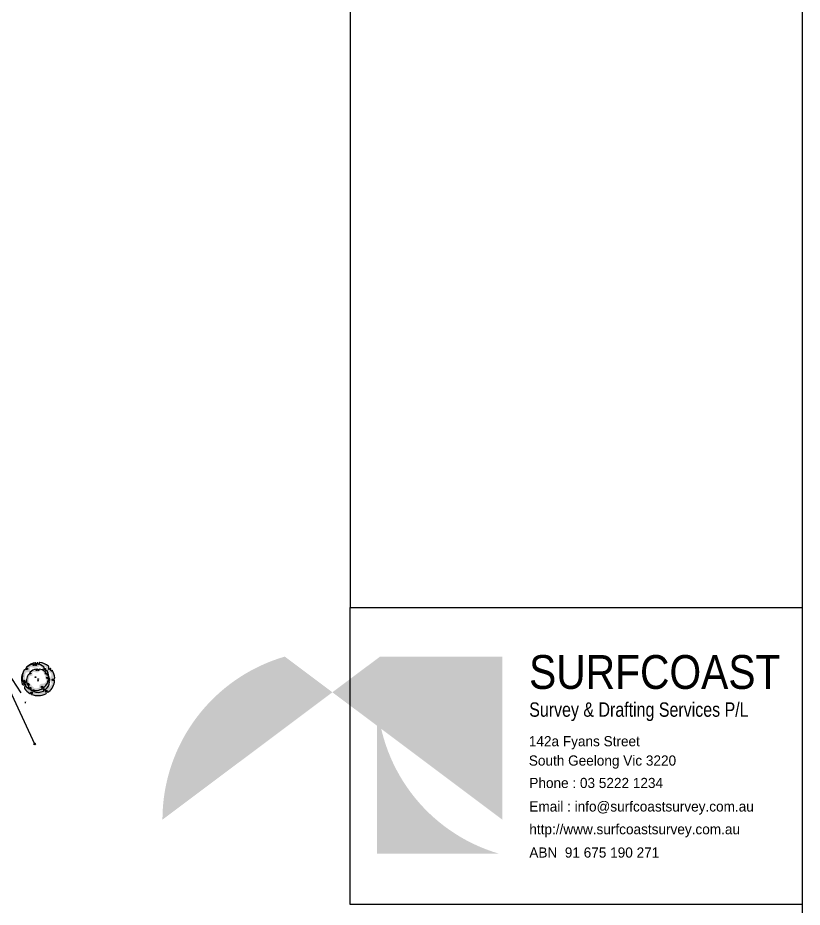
# Model space of a CAD drawing. Header units: metres. Extents: x 245957 to 247358, y 7418632 to 7419642.
# Drawn here: x 247101.9 to 247337.9, y 7418989.3 to 7419257.1 of the extents above; entities that cross this region are included whole.
import ezdxf
from ezdxf.enums import TextEntityAlignment as Align

# ---------------------------------------------------------------- set-up
doc = ezdxf.new("R2010")
doc.units = ezdxf.units.M
for name, color, linetype in [('104_EXISTING_SURFACE-L', 35, 'Continuous'), ('104_EXISTING_SURFACE-S', 35, 'Continuous'), ('201_SINGLE_TREE-H', 63, 'Continuous'), ('201_SINGLE_TREE-S', 96, 'Continuous'), ('EX-FEATURE', 7, 'Continuous'), ('EX-TITLEBLOCK', 7, 'Continuous'), ('Surface_Contours_Major', 4, 'Continuous')]:
    doc.layers.add(name, color=color, linetype=linetype)
doc.layers.add('717_ELEC_LINE_OVER', color=7, linetype='Continuous', true_color=0xffa500)
doc.layers.add('EX-ELECT_POLE_(SLS)', color=7, linetype='Continuous', true_color=0xffa500)
doc.styles.add('ISO2.5', font='isocp.shx', dxfattribs={"height": 2.5})
doc.styles.add('LOGO', font='GOTHIC.TTF')

# ---------------------------------------------------------------- blocks, each defined once
blk = doc.blocks.new('CROSS')
at = {"color": 0, "linetype": 'Continuous'}
for p, q in [((-0.5, 0), (0.5, 0)), ((0, -0.5), (0, 0.5))]:
    blk.add_line(p, q, dxfattribs=at)
blk = doc.blocks.new('PP')
at = {"layer": 'EX-ELECT_POLE_(SLS)', "color": 0}
for p, q in [((-0.08, 0.24), (0.09, 0)), ((0.09, 0), (-0.1, 0)), ((-0.1, 0), (0.07, -0.24))]:
    blk.add_line(p, q, dxfattribs=at)
blk.add_circle((0, 0), 0.25, dxfattribs=at)
blk = doc.blocks.new('201T')
at = {"layer": '201_SINGLE_TREE-S'}
blk.add_circle((0, 0), 0.5, dxfattribs=at)
blk = doc.blocks.new('201C')
at = {"layer": '201_SINGLE_TREE-H', "transparency": 33554534}
h = blk.add_hatch(color=256, dxfattribs=at)
h.paths.add_polyline_path([(-0.372, -0.334, 0.222926), (0.02, -0.5, 0.770799), (0.044, -0.442, -0.650302), (0.051, -0.412, -0.234737), (0.096, -0.425, -0.847312), (0.082, -0.447, 0.78443), (0.073, -0.458, 0.276934), (0.135, -0.481, 0.193599), (0.431, -0.254, 0.800435), (0.414, -0.234, -0.75216), (0.376, -0.192, -0.528914), (0.401, -0.191, 0.594112), (0.466, -0.18, 0.123805), (0.496, 0.062, -1.41759), (0.461, 0.081, 0.206906), (0.476, 0.113, 0.759729), (0.437, 0.125, -1.073307), (0.419, 0.139, 0.194379), (0.447, 0.223, 0.144612), (0.254, 0.43, 0.53339), (0.228, 0.413, -1.592592), (0.194, 0.429, 1.030038), (0.176, 0.451, -0.10361), (0.131, 0.426, -1.238487), (0.128, 0.459, 0.884725), (0.134, 0.482, 0.147549), (-0.155, 0.475, 0.71725), (-0.158, 0.429, -0.864032), (-0.165, 0.402, -0.310704), (-0.195, 0.427, 0.58143), (-0.217, 0.432, -0.281558), (-0.277, 0.416), (-0.278, 0.416, 0.217121), (-0.496, 0.063), (-0.496, 0.063, 0.440011), (-0.452, 0.021, 0.723973), (-0.444, 0.052, -1.384648), (-0.426, 0.066, -0.051107), (-0.415, 0.022, -0.361502), (-0.441, -0.021, 0.256822), (-0.494, -0.079, 0.116166), (-0.406, -0.291, 0.67803), (-0.368, -0.284, 0.170035), (-0.37, -0.274, -1.054701), (-0.36, -0.27, 0.431903), (-0.347, -0.275, -0.910728), (-0.333, -0.299, -0.42046), (-0.342, -0.298, 1.007885), (-0.348, -0.302, -0.766634), (-0.365, -0.322, 0.938602), (-0.372, -0.334)])
edge = h.paths.add_edge_path(flags=16)
edge.add_spline(control_points=[(-0.318, 0.247), (-0.303, 0.263), (-0.286, 0.289), (-0.256, 0.341), (-0.193, 0.315), (-0.092, 0.286), (-0.116, 0.394), (-0.036, 0.446), (0.039, 0.399), (0.103, 0.33), (0.196, 0.321), (0.278, 0.38), (0.344, 0.296), (0.379, 0.215), (0.33, 0.131), (0.392, 0.059), (0.438, -0.014), (0.405, -0.092), (0.346, -0.109), (0.31, -0.167), (0.306, -0.228), (0.329, -0.309), (0.241, -0.345), (0.165, -0.35), (0.103, -0.314), (0.046, -0.315), (0.005, -0.336), (-0.014, -0.368), (-0.033, -0.407), (-0.093, -0.415), (-0.146, -0.387), (-0.23, -0.366), (-0.225, -0.277), (-0.286, -0.229), (-0.334, -0.194), (-0.374, -0.141), (-0.328, -0.087), (-0.344, -0.001), (-0.387, 0.083), (-0.366, 0.18), (-0.336, 0.227), (-0.318, 0.247)], knot_values=[0, 0, 0, 0, 0.064972, 0.101243, 0.15652, 0.245586, 0.324463, 0.387907, 0.486094, 0.554514, 0.671826, 0.728629, 0.823661, 0.919885, 0.989953, 1.075257, 1.171704, 1.23593, 1.293575, 1.346478, 1.426142, 1.479146, 1.570817, 1.644481, 1.712561, 1.774901, 1.807, 1.846291, 1.885582, 1.928182, 2.007036, 2.074591, 2.151638, 2.226455, 2.293426, 2.340744, 2.397548, 2.47317, 2.587294, 2.673595, 2.754259, 2.754259, 2.754259, 2.754259], degree=3, periodic=0)
at = {"layer": '201_SINGLE_TREE-S'}
blk.add_lwpolyline([(-0.372, -0.334, 0.222926), (0.02, -0.5, 0.770799), (0.044, -0.442, -0.650302), (0.051, -0.412, -0.234737), (0.096, -0.425, -0.847312), (0.082, -0.447, 0.78443), (0.073, -0.458, 0.276934), (0.135, -0.481, 0.193599), (0.431, -0.254, 0.800435), (0.414, -0.234, -0.75216), (0.376, -0.192, -0.528914), (0.401, -0.191, 0.594112), (0.466, -0.18, 0.123805), (0.496, 0.062, -1.41759), (0.461, 0.081, 0.206906), (0.476, 0.113, 0.759729), (0.437, 0.125, -1.073307), (0.419, 0.139, 0.194379), (0.447, 0.223, 0.144612), (0.254, 0.43, 0.53339), (0.228, 0.413, -1.592592), (0.194, 0.429, 1.030038), (0.176, 0.451, -0.10361), (0.131, 0.426, -1.238487), (0.128, 0.459, 0.884725), (0.134, 0.482, 0.147549), (-0.155, 0.475, 0.71725), (-0.158, 0.429, -0.864032), (-0.165, 0.402, -0.310704), (-0.195, 0.427, 0.58143), (-0.217, 0.432, -0.281558), (-0.277, 0.416), (-0.278, 0.416, 0.217121), (-0.496, 0.063), (-0.496, 0.063, 0.440011), (-0.452, 0.021, 0.723973), (-0.444, 0.052, -1.384648), (-0.426, 0.066, -0.051107), (-0.415, 0.022, -0.361502), (-0.441, -0.021, 0.256822), (-0.494, -0.079, 0.116166), (-0.406, -0.291, 0.67803), (-0.368, -0.284, 0.170035), (-0.37, -0.274, -1.054701), (-0.36, -0.27, 0.431903), (-0.347, -0.275, -0.910728), (-0.333, -0.299, -0.42046), (-0.342, -0.298, 1.007885), (-0.348, -0.302, -0.766634), (-0.365, -0.322, 0.938602), (-0.372, -0.334)], format="xyb", dxfattribs=at)
blk = doc.blocks.new('A1-TITLE-SC')
at = {"layer": 'EX-TITLEBLOCK'}
h = blk.add_hatch(color=256, dxfattribs=at)
h.set_gradient(color1=(18, 138, 237), one_color=1, tint=1, name='SPHERICAL')
edge = h.paths.add_edge_path()
edge.add_ellipse((744.84, 225.68), major_axis=(21.27, 21.27), ratio=1, start_angle=315, end_angle=388.7398)
edge.add_line((753.27, 254.55), (774.92, 254.55))
edge.add_line((774.92, 254.55), (774.92, 225.68))
h = blk.add_hatch(color=256, dxfattribs=at)
h.set_gradient(color1=(18, 138, 237), one_color=1, tint=1, name='SPHERICAL')
edge = h.paths.add_edge_path()
edge.add_ellipse((782.8, 248.52), major_axis=(-21.27, 21.27), ratio=1, start_angle=45, end_angle=118.7398)
edge.add_line((774.38, 219.64), (752.72, 219.64))
edge.add_line((752.72, 219.64), (752.72, 248.52))
at = {"layer": 'EX-TITLEBLOCK', "color": 2}
for p, q in [((748, 409.7), (748.01, 263.26)), ((748.01, 210.67), (748.01, 263.26)), ((748.01, 263.26), (828, 263.26)), ((828, 263.26), (828, 210.67)), ((828, 210.67), (748.01, 210.67))]:
    blk.add_line(p, q, dxfattribs=at)
at = {"layer": 'EX-TITLEBLOCK', "color": 2, "flags": 128}
blk.add_lwpolyline([(28, 14), (28, 580), (828, 580), (828, 14)], close=True, dxfattribs=at)
at = {"layer": 'EX-TITLEBLOCK', "style": 'LOGO'}
for s, height, width, p in [('SURFCOAST', 5.995, 0.899998, (779.65, 248.83)), ('Survey & Drafting Services P/L', 2.5477, 0.829998, (779.68, 243.9)), ('142a Fyans Street ', 1.7984, 0.999998, (779.61, 238.67)), ('South Geelong Vic 3220', 1.7984, 0.999998, (779.61, 235.25)), ('Phone : 03 5222 1234', 1.7984, 0.999998, (779.7, 231.28)), ('Email : info@surfcoastsurvey.com.au', 1.7984, 0.999998, (779.7, 227.12)), ('http://www.surfcoastsurvey.com.au', 1.7984, 0.999998, (779.7, 223.09)), ('ABN  91 675 190 271', 1.7984, 0.999998, (779.7, 218.96))]:
    blk.add_text(s, height=height, dxfattribs=dict(at, width=width)).set_placement(p)

msp = doc.modelspace()

# ---------------------------------------------------------------- linework, layer by layer
at = {"layer": '717_ELEC_LINE_OVER'}
msp.add_line((247106.95, 7419038.41), (247062.06, 7419135.04), dxfattribs=at)
at = {"layer": 'Surface_Contours_Major', "elevation": 40}
msp.add_lwpolyline([(247073.13, 7419118.78), (247074.57, 7419110.68), (247075.21, 7419106.96), (247079.57, 7419096.8), (247084.64, 7419085.82), (247085.37, 7419084.01), (247085.55, 7419083.21), (247091.09, 7419073.18), (247094.75, 7419066.83), (247098.84, 7419059.88), (247102.78, 7419053.84)], dxfattribs=at)

# ---------------------------------------------------------------- block references
at = {"layer": '104_EXISTING_SURFACE-S', "xscale": 0.25, "yscale": 0.25, "zscale": 0.25}
msp.add_blockref('CROSS', (247104.13, 7419050.97), dxfattribs=at)
at = {"layer": '201_SINGLE_TREE-S', "rotation": 25}
for name, p, xscale, yscale, zscale in [('201C', (247107.97, 7419057.98), 10, 10, 10), ('201C', (247107.2, 7419058.54), 8, 8, 8), ('201C', (247107.96, 7419057.48), 7, 7, 7), ('201T', (247107.2, 7419058.54), 0.2, 0.2, 0.2), ('201T', (247107.96, 7419057.48), 0.2, 0.2, 0.2), ('201T', (247107.97, 7419057.98), 0.2, 0.2, 0.2)]:
    msp.add_blockref(name, p, dxfattribs=dict(at, xscale=xscale, yscale=yscale, zscale=zscale))
at = {"layer": 'EX-ELECT_POLE_(SLS)'}
msp.add_blockref('PP', (247106.95, 7419038.41), dxfattribs=at)
at = {"layer": 'EX-FEATURE', "xscale": 1.700115417462983, "yscale": 1.700118539193977, "zscale": 1.700115272608143}
msp.add_blockref('A1-TITLE-SC', (245930.21, 7418631.97), dxfattribs=at)

# ---------------------------------------------------------------- texts
at = {"layer": '104_EXISTING_SURFACE-L', "style": 'ISO2.5'}
msp.add_text('39.95', height=0.2, rotation=45, dxfattribs=at).set_placement((247104.3, 7419051.14), align=Align.MIDDLE_LEFT)

doc.saveas('drawing.dxf')
